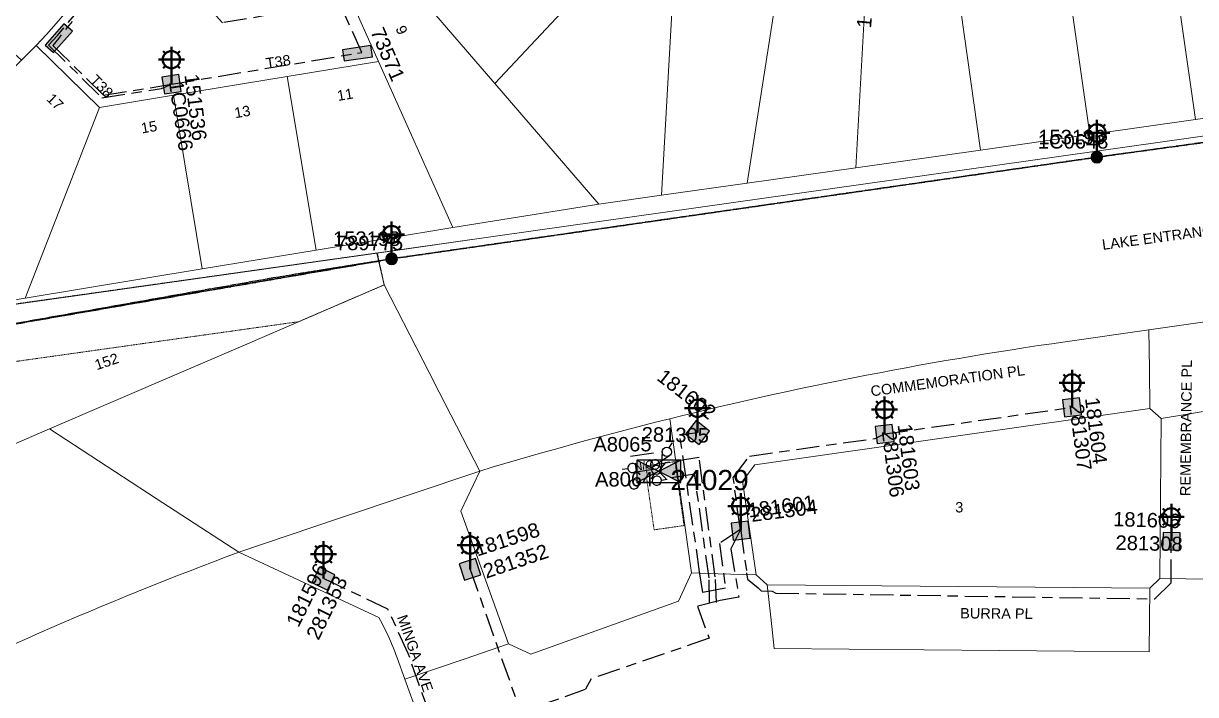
# Model space of a CAD drawing. Header units: metres. Extents: x 299834 to 302538, y 6172833 to 6174390.
# Drawn here: x 301198.4 to 301401.6, y 6173264.5 to 6173380.8 of the extents above; entities that cross this region are included whole.
import ezdxf
from ezdxf.enums import TextEntityAlignment as Align

# ---------------------------------------------------------------- set-up
doc = ezdxf.new("R2010")
doc.units = ezdxf.units.M
for name, pattern in [('Cable Exist OH', [1, 1, 0]), ('Cable Exist UG', [8.2, 4, -1.2, 1.8, -1.2]), ('HIDDEN', [0.375, 0.25, -0.125]), ('HIDDEN2', [0.1875, 0.125, -0.0625])]:
    doc.linetypes.add(name, pattern=pattern)
doc.layers.get('0').update_dxf_attribs({"color": 6})
for name, color, linetype, lineweight in [('Cadastre Buildings_SP_EXT', 9, 'Continuous', 5), ('Cadastre Land Parcels_SP_EXT', 9, 'Continuous', 5), ('Cadastre Other Property_SP_EXT', 9, 'HIDDEN', 5), ('Cadastre Roads_SP_EXT', 9, 'Continuous', 5)]:
    doc.layers.add(name, color=color, linetype=linetype, lineweight=lineweight)
for name, color, linetype in [('Equip_HV_EXT', 7, 'Continuous'), ('Equip_LV_EXT', 7, 'Continuous'), ('Equip_SP_SL_EXT', 7, 'Continuous'), ('Mains_HV_EXT', 7, 'Continuous'), ('Mains_LV_EXT', 7, 'Continuous'), ('Mains_SL_EXT', 7, 'Continuous'), ('Mains_TR_EXT', 7, 'Continuous'), ('Sub_SP_EXT', 7, 'Continuous'), ('SupportsOH_SP_TR_HV_LV_SL_EXT', 7, 'Continuous'), ('SupportsUG_SP_LV_EXT', 7, 'Continuous'), ('SupportsUG_SP_LV_SL_EXT', 7, 'Continuous')]:
    doc.layers.add(name, color=color, linetype=linetype)
doc.styles.add('COLUMN_LABEL', font='arial.ttf')
doc.styles.add('iecARIAL', font='arial.ttf', dxfattribs={"height": 2})
doc.styles.add('POLE_LABEL', font='arial.ttf')
doc.styles.get("Standard").update_dxf_attribs({"font": 'arial.ttf'})
doc.styles.add('SWITCH_LABEL', font='arial.ttf', dxfattribs={"height": 2.5})

# ---------------------------------------------------------------- blocks, each defined once
blk = doc.blocks.new('SUB_PADMOUNT_EXT')
for points in [[(0, 0), (-3.84, 1.92), (-3.84, -1.92)], [(0, 0), (3.84, 1.92), (3.84, -1.92)]]:
    blk.add_hatch(color=256).paths.add_polyline_path(points)
for p, q in [((3.84, 1.92), (-3.84, -1.92)), ((-3.84, 1.92), (3.84, -1.92))]:
    blk.add_line(p, q)
blk.add_lwpolyline([(-3.84, -1.92), (3.84, -1.92), (3.84, 1.92), (-3.84, 1.92)], close=True)
for tag, height, flags, p in [('ASSET_NUM', 3.5, 8, (2, 2)), ('STREET_CODE', 0.2, 9, (1.5, 0)), ('CONSTRUCTED_VOLTAGE', 0.2, 9, (1.5, -0.2)), ('OPERATING_VOLTAGE', 0.2, 9, (1.5, -0.6)), ('ORIENTATION', 0.2, 9, (1.5, -0.8)), ('OWNED_BY', 0.2, 9, (1.5, -1)), ('OPERATED_BY', 0.2, 9, (1.5, -1.2)), ('SECONDARY_VOLTAGE', 0.2, 9, (1.5, -1.6)), ('STATE', 0.2, 9, (1.5, -1.8)), ('NO_PHASES', 0.2, 9, (1.5, -0.4)), ('MAINTAINED_BY', 0.2, 9, (1.5, -1.4)), ('PARENT', 0.2, 9, (1.5, -2)), ('SUBSTATION_TYPE', 0.2, 9, (1.5, -2.2)), ('STREETNAME', 0.2, 9, (1.5, -3)), ('SUBURB', 0.2, 9, (1.5, -3.2)), ('Z', 0.2, 1, (1.5, -3.6)), ('USAGE', 0.2, 9, (1.5, -2.4)), ('LEGEND', 0.2, 9, (1.5, -2.6)), ('LOCATION', 0.2, 9, (1.5, -2.8)), ('NOTES', 0.2, 9, (1.5, -3.4))]:
    blk.add_attdef(tag, text='', height=height, dxfattribs=dict(flags=flags)).set_placement(p, align=Align.MIDDLE_LEFT)
blk = doc.blocks.new('COLUMN_EXT')
blk.add_hatch(color=256).paths.add_polyline_path([(-1.49, 1.48), (-1.49, -1.49), (1.48, -1.49), (1.48, 1.48)])
blk.add_lwpolyline([(-1.49, -1.49), (1.48, -1.49), (1.48, 1.48), (-1.49, 1.48)], close=True)
for tag, height, style, flags, p in [('ASSET_NUM', 2.5, 'COLUMN_LABEL', 8, (2, 2)), ('STRUCTURE_PLANT_NUMBER', 0.2, 'POLE_LABEL', 9, (1.81, 0.03)), ('STREET_CODE', 0.2, 'COLUMN_LABEL', 9, (1.81, -0.2))]:
    blk.add_attdef(tag, text='', height=height, dxfattribs=dict(style=style, flags=flags)).set_placement(p, align=Align.MIDDLE_LEFT)
at = {"flags": 9}
for tag, p in [('COLUMN_TYPE', (1.81, -0.4)), ('OWNED_BY', (1.81, -0.6)), ('STATE', (1.81, -0.8)), ('USAGE', (1.81, -1)), ('STREETNAME', (1.81, -1.6)), ('SUBURB', (1.81, -1.8)), ('LEGEND', (1.81, -1.2)), ('LOCATION', (1.81, -1.4)), ('NOTES', (1.81, -2))]:
    blk.add_attdef(tag, text='', height=0.2, dxfattribs=at).set_placement(p, align=Align.MIDDLE_LEFT)
at = {"flags": 1}
blk.add_attdef('Z', (1.81, -2.35), '', height=0.2, dxfattribs=at)
blk = doc.blocks.new('PILLAR_EXT')
blk.add_hatch(color=256).paths.add_polyline_path([(-2.475, 0.99), (-2.475, -0.99), (2.475, -0.99), (2.475, 0.99)])
blk.add_lwpolyline([(-2.475, -0.99), (2.475, -0.99), (2.475, 0.99), (-2.475, 0.99)], close=True)
at = {"style": 'iecARIAL', "flags": 8}
blk.add_attdef('ASSET_NUM', (1.5, 3.5), '', height=2.5, dxfattribs=at)
for tag, p, flags in [('OWNED_BY', (0, -0.2), 9), ('STATE', (0, -0.4), 9), ('SUPPORT_TYPE', (0, -0.6), 9), ('STREETNAME', (0, -1.8), 9), ('SUBURB', (0, -2), 1), ('USAGE', (0, -0.8), 9), ('LEGEND', (0, -1), 9), ('LOCATION', (0, -1.2), 9), ('NOTES', (0, -1.4), 9), ('PARENT', (0, -1.6), 9)]:
    blk.add_attdef(tag, p, '', height=0.2, dxfattribs=dict(flags=flags))
blk = doc.blocks.new('SL_LANTERN_EXT')
at = {"lineweight": 40}
for p, q in [((0, 1.97), (0, 6.47)), ((-2.25, 4.22), (2.25, 4.22)), ((-1.46, 5.68), (-1.06, 5.28)), ((1.46, 5.68), (1.06, 5.28)), ((-1.46, 2.76), (-1.06, 3.16)), ((0, 0), (0, 2.72)), ((1.46, 2.76), (1.06, 3.16))]:
    blk.add_line(p, q, dxfattribs=at)
blk.add_circle((0, 4.22), 1.5, dxfattribs=at)
at = {"style": 'iecARIAL', "flags": 8}
blk.add_attdef('ASSET_NUM', (1.5, 1.5), '', height=2.5, dxfattribs=at)
for tag, p, height, flags in [('OPERATING_VOLTAGE', (0.98, -1.65), 0.2, 9), ('ORIENTATION', (0.98, -1.85), 0.2, 9), ('OWNED_BY', (0.98, -2.05), 0.2, 9), ('CONSTRUCTED_VOLTAGE', (0.98, -0.65), 0.2, 9), ('CONTROL_TYPE', (0.98, -0.85), 0.2, 9), ('LANTERN_PURPOSE', (0.98, -1.05), 0.2, 9), ('LANTERN_TYPE', (0.98, -1.25), 0.2, 9), ('NO_PHASES', (0.98, -1.45), 0.2, 9), ('LNUMBER', (2.18, -3.25), 2.5, 8), ('STATE', (0.98, -2.25), 0.2, 9), ('USAGE', (0.98, -2.45), 0.2, 9), ('CEXIST', (0.98, -2.65), 0.2, 9), ('CNEW', (0.98, -2.85), 0.2, 9), ('CNUMBER', (0.98, -3.05), 0.2, 9), ('CREMOVE', (0.98, -3.25), 0.2, 9), ('CREPLACE', (0.98, -3.45), 0.2, 9), ('LKINGHEIGHT', (0.98, -3.65), 0.2, 9), ('LBRACKET', (0.98, -3.85), 0.2, 9), ('LBRACKETVOCAB', (0.98, -4.05), 0.2, 9), ('LCATEGORY', (0.98, -4.25), 0.2, 9), ('LCHARGE1', (0.98, -4.45), 0.2, 9), ('LCHARGE1PERCENT', (0.98, -4.65), 0.2, 9), ('LCHARGE2', (0.98, -4.85), 0.2, 9), ('LCHARGE2PERCENT', (0.98, -5.05), 0.2, 9), ('LCHARGE3', (0.98, -5.25), 0.2, 9), ('LCHARGE3PERCENT', (0.98, -5.45), 0.2, 9), ('LEXIST', (0.98, -5.65), 0.2, 9), ('LLAMP', (0.98, -5.85), 0.2, 9), ('LLAMPVOCAB', (0.98, -6.05), 0.2, 9), ('LMAST', (0.98, -6.25), 0.2, 9), ('LMASTVOCAB', (0.98, -6.45), 0.2, 9), ('LNEW', (0.98, -6.65), 0.2, 9), ('LANTNUMBER', (0.98, -6.85), 0.2, 9), ('LOUTREACH', (0.98, -7.25), 0.2, 9), ('LOUTREACHVOCAB', (0.98, -7.45), 0.2, 9), ('LRATECODE', (0.98, -7.65), 0.2, 9), ('LREMOVE', (0.98, -7.85), 0.2, 9), ('LREPLACE', (0.98, -8.05), 0.2, 9), ('LTYPE', (0.98, -8.25), 0.2, 9), ('STREETNAME', (0.98, -9.25), 0.2, 9), ('SUBURB', (0.98, -9.45), 0.2, 1), ('LTYPEVOCAB', (0.98, -8.45), 0.2, 9), ('LEGEND', (0.98, -8.65), 0.2, 9), ('LOCATION', (0.98, -8.85), 0.2, 9), ('NOTES', (0.98, -9.05), 0.2, 9)]:
    blk.add_attdef(tag, p, '', height=height, dxfattribs=dict(flags=flags))
blk = doc.blocks.new('POLE_EXT')
blk.add_hatch(color=256).paths.add_polyline_path([(-1, 0, 1), (1, 0, 1)])
blk.add_lwpolyline([(-1, 0, 1), (1, 0, 1)], format="xyb", close=True)
for tag, height, flags, p in [('pNumber', 2.5, 8, (-17.84, 2.07)), ('OWNED_BY', 0.2, 9, (1.35, -0.4)), ('SPECIAL_USE', 0.2, 9, (1.35, -0.8)), ('STATE', 0.2, 9, (1.35, -1)), ('cLV', 0.2, 9, (1.35, -1.4)), ('hDepth', 0.2, 9, (1.35, -1.6)), ('hDia', 0.2, 9, (1.35, -1.8)), ('cHV', 0.2, 9, (1.35, -2)), ('PARENT', 0.2, 9, (1.35, -0.6)), ('USAGE', 0.2, 9, (1.35, -1.2)), ('cLinedev', 0.2, 9, (1.35, -3.4)), ('pExisting', 0.2, 9, (1.35, -3.8)), ('LBRACKET', 0.2, 9, (1.35, -2.2)), ('LExisting', 0.2, 9, (1.35, -2.4)), ('LANTNUMBER', 0.2, 9, (1.35, -2.6)), ('LOther', 0.2, 9, (1.35, -2.8)), ('LRemove', 0.2, 9, (1.35, -3)), ('LEGEND', 0.2, 9, (1.35, -3.2)), ('LOCATION', 0.2, 9, (1.35, -3.6)), ('PFNUMBER', 0.2, 9, (1.35, -4)), ('pFooting', 0.2, 9, (1.35, -4.4)), ('pNew', 0.2, 9, (1.35, -4.6)), ('pRelocate', 0.2, 9, (1.35, -5)), ('pRemove', 0.2, 9, (1.35, -5.2)), ('pReplace', 0.2, 9, (1.35, -5.4)), ('pStay', 0.2, 9, (1.35, -5.6)), ('pType', 0.2, 9, (1.35, -5.8)), ('cspan', 0.2, 9, (1.35, -6)), ('NEWPFNUMBER', 0.2, 9, (1.35, -4.2)), ('STREETNAME', 0.2, 9, (1.35, -6.2)), ('SUBURB', 0.2, 9, (1.35, -6.4)), ('OPERATED_BY', 0.2, 9, (1.36, -7.01)), ('NOTES', 0.2, 9, (1.35, -6.6)), ('MAINTAINED_BY', 0.2, 9, (1.36, -6.81))]:
    blk.add_attdef(tag, text='', height=height, dxfattribs=dict(flags=flags)).set_placement(p, align=Align.MIDDLE_LEFT)
at = {"style": 'POLE_LABEL'}
for tag, height, flags, p in [('ASSET_NUM', 2.5, 8, (2, 2)), ('STRUCTURE_PLANT_NUMBER', 0.2, 9, (1.35, 0.03)), ('STREET_CODE', 0.2, 9, (1.35, -0.2))]:
    blk.add_attdef(tag, text='', height=height, dxfattribs=dict(at, flags=flags)).set_placement(p, align=Align.MIDDLE_LEFT)
at = {"flags": 1}
blk.add_attdef('Z', (1.35, -7.33), '', height=0.2, dxfattribs=at)
blk = doc.blocks.new('LV_UG_DFUSE_CLOSED_EXT')
for points in [[(1, 0), (0, 0)], [(5.04, 0.73), (2.16, -0.72)], [(5.05, -0.71), (2.16, 0.72)], [(6.2, 0.01), (7.2, 0.01)]]:
    blk.add_lwpolyline(points)
for centre in [(1.8, 0), (5.4, 0.01)]:
    blk.add_circle(centre, 0.8)
at = {"flags": 9}
for tag, p in [('ACTUAL_STATUS', (0, 0)), ('CONSTRUCTED_VOLTAGE', (0, -0.2)), ('OPERATING_VOLTAGE', (0, -0.6)), ('ORIENTATION', (0, -0.8)), ('STATE', (0, -1)), ('SWITCH_TYPE', (0, -1.2)), ('NO_PHASES', (0, -0.4)), ('USAGE', (0, -1.4)), ('NOTES', (0, -1.6))]:
    blk.add_attdef(tag, text='', height=0.2, dxfattribs=at).set_placement(p, align=Align.MIDDLE_LEFT)
at = {"flags": 1}
blk.add_attdef('Z', (0, 0), '', height=0.2, dxfattribs=at)
blk = doc.blocks.new('SWG_HOLEC_SU_NO_EXT')
blk.add_line((1.8, -2), (5.8, -2))
for points in [[(1, 0), (0, 0)], [(6.6, 0), (7.6, 0)]]:
    blk.add_lwpolyline(points)
for points in [[(1.8, -0.8, 1), (1.8, 0.8, 1)], [(5.8, -0.8, 1), (5.8, 0.8, 1)]]:
    blk.add_lwpolyline(points, format="xyb", close=True)
at = {"insert": (5.31, -3.64), "char_height": 1.4, "width": 3.8863, "attachment_point": 1, "rotation": 180}
blk.add_mtext('{\\fArial|b0|i0|c0|p34;N/O}', dxfattribs=at)
at = {"style": 'SWITCH_LABEL', "flags": 8}
blk.add_attdef('ASSET_NUM', text='', height=2.5, rotation=179.9544, dxfattribs=at).set_placement((-2.4, 0), align=Align.MIDDLE_LEFT)
at = {"flags": 1}
blk.add_attdef('Z', (0, 0), '', height=0.2, dxfattribs=at)
at = {"flags": 9}
for tag, p in [('ACTUAL_STATUS', (0, -0.4)), ('CONSTRUCTED_VOLTAGE', (0, -0.6)), ('OPERATING_VOLTAGE', (0, -1)), ('ORIENTATION', (0, -1.2)), ('OWNED_BY', (0, -1.4)), ('STATE', (0, -1.8)), ('SWITCH_TYPE', (0, -2)), ('NO_PHASES', (0, -0.8)), ('PARENT', (0, -1.6)), ('STREETNAME', (0, -2.6)), ('SUBURB', (0, -2.8)), ('USAGE', (0, -2.2)), ('LOCATION', (0, -2.4)), ('NOTES', (0, -3))]:
    blk.add_attdef(tag, text='', height=0.2, dxfattribs=at).set_placement(p, align=Align.MIDDLE_LEFT)
at = {"style": 'SWITCH_LABEL', "flags": 9}
blk.add_attdef('STREET_CODE', text='', height=0.2, dxfattribs=at).set_placement((0, -0.2), align=Align.MIDDLE_LEFT)
blk = doc.blocks.new('SWG_HOLEC_SU_EXT')
blk.add_line((1.8, -2), (5.8, -2))
for points in [[(1, 0), (0, 0)], [(6.6, 0), (7.6, 0)]]:
    blk.add_lwpolyline(points)
for points in [[(1.8, -0.8, 1), (1.8, 0.8, 1)], [(5.8, -0.8, 1), (5.8, 0.8, 1)]]:
    blk.add_lwpolyline(points, format="xyb", close=True)
at = {"style": 'SWITCH_LABEL', "flags": 8}
blk.add_attdef('ASSET_NUM', text='', height=2.5, rotation=179.9544, dxfattribs=at).set_placement((-2.4, 0), align=Align.MIDDLE_LEFT)
at = {"flags": 1}
blk.add_attdef('Z', (0, 0), '', height=0.2, dxfattribs=at)
at = {"flags": 9}
for tag, p in [('ACTUAL_STATUS', (0, -0.4)), ('CONSTRUCTED_VOLTAGE', (0, -0.6)), ('OPERATING_VOLTAGE', (0, -1)), ('ORIENTATION', (0, -1.2)), ('OWNED_BY', (0, -1.4)), ('STATE', (0, -1.8)), ('SWITCH_TYPE', (0, -2)), ('NO_PHASES', (0, -0.8)), ('PARENT', (0, -1.6)), ('STREETNAME', (0, -2.6)), ('SUBURB', (0, -2.8)), ('USAGE', (0, -2.2)), ('LOCATION', (0, -2.4)), ('NOTES', (0, -3))]:
    blk.add_attdef(tag, text='', height=0.2, dxfattribs=at).set_placement(p, align=Align.MIDDLE_LEFT)
at = {"style": 'SWITCH_LABEL', "flags": 9}
blk.add_attdef('STREET_CODE', text='', height=0.2, dxfattribs=at).set_placement((0, -0.2), align=Align.MIDDLE_LEFT)

msp = doc.modelspace()

# ---------------------------------------------------------------- linework, layer by layer
at = {"layer": 'Cadastre Buildings_SP_EXT', "linetype": 'Continuous'}
msp.add_lwpolyline([(301311.91, 6173280.68), (301314.2, 6173285.56), (301310.41, 6173312.29), (301308.2, 6173311.74), (301305.99, 6173311.18), (301303.79, 6173310.61), (301301.58, 6173310.04), (301299.38, 6173309.45), (301297.18, 6173308.87), (301294.98, 6173308.27), (301292.79, 6173307.66), (301290.59, 6173307.05), (301288.4, 6173306.43), (301286.21, 6173305.81), (301284.02, 6173305.18), (301281.84, 6173304.54), (301279.65, 6173303.89), (301277.47, 6173303.23), (301274.2, 6173296.28), (301282.47, 6173273.27), (301286.32, 6173271.46), (301311.91, 6173280.68)], close=True, dxfattribs=at)
at = {"layer": 'Cadastre Land Parcels_SP_EXT', "linetype": 'Continuous'}
for points in [[(301200.59, 6173377.03), (301202.36, 6173378.89), (301204.06, 6173380.82), (301205.69, 6173382.8), (301207.26, 6173384.84), (301208.75, 6173386.93), (301210.17, 6173389.07), (301211.54, 6173391.26), (301183.15, 6173408.22), (301174.06, 6173396.1), (301198.04, 6173374.47), (301200.59, 6173377.03)], [(301301.4, 6173393.2), (301300.81, 6173393.93), (301300.45, 6173394.44), (301299.96, 6173395.24), (301299.53, 6173396.07), (301299.05, 6173397.22), (301298.77, 6173398.12), (301298.5, 6173399.34), (301298.36, 6173400.58), (301298.33, 6173401.52), (301298.38, 6173402.45), (301298.49, 6173403.38), (301298.75, 6173404.6), (301299.02, 6173405.5), (301299.36, 6173406.37), (301299.77, 6173407.22), (301265.88, 6173394.65), (301264.78, 6173388.24), (301280.11, 6173370.42), (301301.4, 6173393.2)], [(301419.2, 6173366.65), (301414.18, 6173402.12), (301396.68, 6173398.52), (301401.55, 6173364.15), (301419.2, 6173366.65)], [(301401.55, 6173364.15), (301396.68, 6173398.52), (301378.53, 6173394.79), (301383.23, 6173361.56), (301401.55, 6173364.15)], [(301383.23, 6173361.56), (301378.53, 6173394.79), (301359.76, 6173390.92), (301364.29, 6173358.87), (301383.23, 6173361.56)], [(301308.99, 6173351.04), (301311.15, 6173388.91), (301310.05, 6173388.93), (301308.95, 6173389.04), (301308.1, 6173389.19), (301307.26, 6173389.41), (301306.44, 6173389.68), (301305.65, 6173390.03), (301304.72, 6173390.51), (301303.83, 6173391.06), (301302.98, 6173391.67), (301302.16, 6173392.4), (301301.4, 6173393.2), (301280.11, 6173370.42), (301298.1, 6173349.5), (301308.99, 6173351.04)], [(301323.85, 6173353.15), (301329.96, 6173392.43), (301329.08, 6173392.76), (301328.17, 6173393.02), (301327.15, 6173393.23), (301326.11, 6173393.36), (301325.06, 6173393.4), (301324.12, 6173393.36), (301323.19, 6173393.25), (301322.26, 6173393.06), (301321.21, 6173392.76), (301320.18, 6173392.37), (301319.19, 6173391.89), (301318.25, 6173391.33), (301317.4, 6173390.76), (301316.51, 6173390.27), (301315.59, 6173389.84), (301314.59, 6173389.48), (301313.56, 6173389.2), (301312.36, 6173389.01), (301311.15, 6173388.91), (301308.99, 6173351.04), (301323.85, 6173353.15)], [(301342.66, 6173355.81), (301344.52, 6173389.15), (301342.79, 6173389.27), (301341.07, 6173389.45), (301339.36, 6173389.71), (301337.38, 6173390.1), (301335.42, 6173390.57), (301333.48, 6173391.14), (301331.57, 6173391.8), (301329.96, 6173392.43), (301323.85, 6173353.15), (301342.66, 6173355.81)], [(301359.76, 6173390.92), (301355.73, 6173390.12), (301353.89, 6173389.77), (301352.03, 6173389.49), (301350.16, 6173389.29), (301348.28, 6173389.17), (301346.4, 6173389.13), (301344.52, 6173389.15), (301342.66, 6173355.81), (301364.29, 6173358.87), (301359.76, 6173390.92)], [(301298.1, 6173349.5), (301280.11, 6173370.42), (301264.78, 6173388.24), (301254.41, 6173386.52), (301259.89, 6173374.25), (301272.78, 6173345.48), (301298.1, 6173349.5)], [(301198.67, 6173333.2), (301211.55, 6173366.24), (301200.59, 6173377.03), (301198.04, 6173374.47), (301186.41, 6173362.63), (301190.78, 6173331.9), (301198.67, 6173333.2)], [(301272.78, 6173345.48), (301259.89, 6173374.25), (301244.11, 6173371.63), (301249.11, 6173341.55), (301272.78, 6173345.48)], [(301249.11, 6173341.55), (301244.11, 6173371.63), (301224.38, 6173368.37), (301229.37, 6173338.29), (301249.11, 6173341.55)], [(301229.37, 6173338.29), (301224.38, 6173368.37), (301211.55, 6173366.24), (301198.67, 6173333.2), (301229.37, 6173338.29)], [(301176.87, 6173299.3), (301202.89, 6173310.52), (301237.23, 6173325.31), (301260.91, 6173335.51), (301259.63, 6173341.02), (301164.85, 6173327.6), (301159.82, 6173326.89), (301160.81, 6173319.91), (301141.57, 6173317.19), (301148.66, 6173286.38), (301176.87, 6173299.3)], [(301395.39, 6173284.6), (301395.63, 6173312.32), (301393.64, 6173314.06), (301325.17, 6173304.33), (301323.05, 6173301.5), (301325.37, 6173285.21), (301327.32, 6173283.49), (301393.67, 6173282.91), (301395.39, 6173284.6)]]:
    msp.add_lwpolyline(points, close=True, dxfattribs=at)
for points in [[(301164.85, 6173327.6), (301280.59, 6173343.99), (301280.59, 6173343.99), (301384.43, 6173358.7), (301438.78, 6173366.39), (301509.46, 6173376.4), (301509.04, 6173379.37), (301489.24, 6173376.57), (301471.74, 6173374.09), (301454.24, 6173371.61), (301436.71, 6173369.13), (301419.2, 6173366.65), (301401.55, 6173364.15), (301383.23, 6173361.56), (301364.29, 6173358.87), (301342.66, 6173355.81), (301323.85, 6173353.15), (301308.99, 6173351.04), (301298.1, 6173349.5), (301272.78, 6173345.48), (301249.11, 6173341.55), (301229.37, 6173338.29), (301198.67, 6173333.2), (301190.78, 6173331.9)], [(301270.35, 6173250.87), (301264.5, 6173267.12), (301263.14, 6173270.85), (301262.93, 6173271.41), (301262.73, 6173271.96), (301262.51, 6173272.51), (301262.29, 6173273.06), (301262.06, 6173273.6), (301261.82, 6173274.15), (301261.58, 6173274.69), (301261.33, 6173275.22), (301261.08, 6173275.76), (301260.81, 6173276.29), (301260.55, 6173276.81), (301260.27, 6173277.34), (301259.99, 6173277.86), (301235.68, 6173289.16), (301233.5, 6173288.34), (301231.32, 6173287.51), (301229.15, 6173286.68), (301226.97, 6173285.83), (301224.8, 6173284.98), (301222.64, 6173284.13), (301220.47, 6173283.26), (301218.31, 6173282.39), (301216.16, 6173281.51), (301214, 6173280.63), (301211.85, 6173279.73), (301209.7, 6173278.83), (301207.56, 6173277.93), (301205.41, 6173277.01), (301203.27, 6173276.09), (301201.14, 6173275.16), (301199.01, 6173274.22), (301196.88, 6173273.28)]]:
    msp.add_lwpolyline(points, dxfattribs=at)
at = {"layer": 'Cadastre Other Property_SP_EXT', "linetype": 'HIDDEN2'}
for points in [[(301079.65, 6173316.16), (301080.16, 6173306.3), (301118.89, 6173311.17), (301168.22, 6173318.18), (301246.06, 6173329.12), (301260.91, 6173335.51), (301259.71, 6173341.03), (301167.94, 6173328.11), (301117.6, 6173320.88), (301079.65, 6173316.16)], [(301312.89, 6173293.78), (301311.32, 6173304.85), (301306.27, 6173304.13), (301306.56, 6173302.15), (301306.39, 6173302.12), (301307.7, 6173293.04), (301312.89, 6173293.78)]]:
    msp.add_lwpolyline(points, close=True, dxfattribs=at)
at = {"layer": 'Cadastre Roads_SP_EXT', "linetype": 'Continuous'}
for points in [[(301205.69, 6173382.8), (301204.06, 6173380.82), (301202.36, 6173378.89), (301200.59, 6173377.03), (301211.55, 6173366.24), (301224.38, 6173368.37), (301244.11, 6173371.63), (301259.89, 6173374.25), (301254.41, 6173386.52)], [(301438.78, 6173366.39), (301384.43, 6173358.7), (301280.59, 6173343.99), (301259.63, 6173341.02), (301260.91, 6173335.51), (301268.71, 6173320.31), (301270.45, 6173316.91), (301277.47, 6173303.23), (301279.65, 6173303.89), (301279.65, 6173303.89), (301281.84, 6173304.54), (301284.02, 6173305.18), (301286.21, 6173305.81), (301288.4, 6173306.43), (301290.59, 6173307.05), (301292.79, 6173307.66), (301294.98, 6173308.27), (301297.18, 6173308.87), (301299.38, 6173309.45), (301301.58, 6173310.04), (301303.79, 6173310.61), (301305.99, 6173311.18), (301308.2, 6173311.74), (301310.41, 6173312.29), (301312.67, 6173312.85), (301314.94, 6173313.4), (301317.2, 6173313.94), (301319.47, 6173314.48), (301321.74, 6173315), (301324.01, 6173315.52), (301326.28, 6173316.03), (301328.56, 6173316.54), (301330.83, 6173317.03), (301333.11, 6173317.52), (301335.39, 6173318), (301337.67, 6173318.47), (301339.96, 6173318.94), (301342.24, 6173319.39), (301344.53, 6173319.84), (301346.81, 6173320.28), (301349.1, 6173320.72), (301351.39, 6173321.14), (301353.68, 6173321.56), (301355.98, 6173321.97), (301358.27, 6173322.37), (301360.57, 6173322.77), (301362.86, 6173323.15), (301365.16, 6173323.53), (301367.46, 6173323.9), (301369.76, 6173324.27), (301372.07, 6173324.62), (301374.37, 6173324.97), (301376.67, 6173325.31), (301378.98, 6173325.64), (301393.5, 6173327.74), (301404.41, 6173329.3)], [(301196.88, 6173273.28), (301199.01, 6173274.22), (301201.14, 6173275.16), (301203.27, 6173276.09), (301205.41, 6173277.01), (301207.56, 6173277.93), (301209.7, 6173278.83), (301211.85, 6173279.73), (301214, 6173280.63), (301216.16, 6173281.51), (301218.31, 6173282.39), (301220.47, 6173283.26), (301222.64, 6173284.13), (301224.8, 6173284.98), (301226.97, 6173285.83), (301229.15, 6173286.68), (301231.32, 6173287.51), (301233.5, 6173288.34), (301235.68, 6173289.16), (301221.38, 6173298.47), (301219.85, 6173299.47), (301202.89, 6173310.52), (301176.87, 6173299.3)]]:
    msp.add_lwpolyline(points, dxfattribs=at)
for points in [[(301323.05, 6173301.5), (301325.17, 6173304.33), (301393.64, 6173314.06), (301393.57, 6173320.9), (301393.5, 6173327.74), (301378.98, 6173325.64), (301376.67, 6173325.31), (301374.37, 6173324.97), (301372.07, 6173324.62), (301369.76, 6173324.27), (301367.46, 6173323.9), (301365.16, 6173323.53), (301362.86, 6173323.15), (301360.57, 6173322.77), (301358.27, 6173322.37), (301355.98, 6173321.97), (301353.68, 6173321.56), (301351.39, 6173321.14), (301349.1, 6173320.72), (301346.81, 6173320.28), (301344.53, 6173319.84), (301342.24, 6173319.39), (301339.96, 6173318.94), (301337.67, 6173318.47), (301335.39, 6173318), (301333.11, 6173317.52), (301330.83, 6173317.03), (301328.56, 6173316.54), (301326.28, 6173316.03), (301324.01, 6173315.52), (301321.74, 6173315), (301319.47, 6173314.48), (301317.2, 6173313.94), (301314.94, 6173313.4), (301312.67, 6173312.85), (301310.41, 6173312.29), (301314.2, 6173285.56), (301318.8, 6173285.41), (301325.37, 6173285.21), (301323.05, 6173301.5)], [(301406.64, 6173314.2), (301400.18, 6173313.1), (301395.63, 6173312.32), (301395.39, 6173284.6), (301399.91, 6173284.56), (301406.39, 6173284.51), (301406.64, 6173314.2)], [(301274.96, 6173270.7), (301282.47, 6173273.27), (301274.2, 6173296.28), (301277.47, 6173303.23), (301253.14, 6173295.05), (301235.68, 6173289.16), (301259.99, 6173277.86), (301260.27, 6173277.34), (301260.55, 6173276.81), (301260.81, 6173276.29), (301261.08, 6173275.76), (301261.33, 6173275.22), (301261.58, 6173274.69), (301261.82, 6173274.15), (301262.06, 6173273.6), (301262.29, 6173273.06), (301262.51, 6173272.51), (301262.73, 6173271.96), (301262.93, 6173271.41), (301263.14, 6173270.85), (301264.5, 6173267.12), (301274.96, 6173270.7)], [(301393.59, 6173277.4), (301393.67, 6173282.91), (301327.32, 6173283.49), (301327.94, 6173277.92), (301328.54, 6173272.48), (301393.51, 6173271.9), (301393.59, 6173277.4)]]:
    msp.add_lwpolyline(points, close=True, dxfattribs=at)
at = {"layer": 'Mains_HV_EXT', "linetype": 'Cable Exist OH'}
msp.add_lwpolyline([(301489.64, 6173372.16), (301459.07, 6173367.85), (301402.29, 6173360.04), (301384.47, 6173357.64), (301262.19, 6173340.02), (301241.68, 6173336.71), (301183.45, 6173326.4), (301160.02, 6173322.85), (301113.68, 6173316.36), (301062.5, 6173309.86)], dxfattribs=at)
at = {"layer": 'Mains_HV_EXT', "linetype": 'Cable Exist UG'}
for points in [[(301318.54, 6173280.42), (301318.31, 6173284.88), (301315.49, 6173305.6), (301309.64, 6173304.66), (301308.41, 6173303.09)], [(301317.33, 6173280.38), (301317.25, 6173284.69), (301314.72, 6173302.68), (301309.77, 6173301.88), (301308.54, 6173303.16)]]:
    msp.add_lwpolyline(points, dxfattribs=at)
at = {"layer": 'Mains_LV_EXT', "linetype": 'Cable Exist UG'}
for points in [[(301221.58, 6173410.21), (301218.96, 6173401.82), (301215.07, 6173393.43), (301210.02, 6173385.27), (301204.48, 6173378.28)], [(301256.27, 6173375.66), (301257.02, 6173375.79), (301253.22, 6173384.29), (301232.85, 6173380.95), (301227.01, 6173387.41), (301231.11, 6173403.34)], [(301204.48, 6173378.28), (301203.47, 6173377.03), (301212.25, 6173368.37), (301224.04, 6173370.3)], [(301224.04, 6173370.3), (301256.27, 6173375.66)]]:
    msp.add_lwpolyline(points, dxfattribs=at)
at = {"layer": 'Mains_SL_EXT', "linetype": 'Cable Exist UG'}
msp.add_lwpolyline([(301221.58, 6173410.21), (301220.68, 6173408.68), (301220.68, 6173408.68, -0.117993), (301202.72, 6173377.05), (301202.72, 6173377.05), (301211.97, 6173367.92), (301222.31, 6173369.55), (301224.02, 6173370.33)], format="xyb", dxfattribs=at)
at = {"layer": 'Mains_SL_EXT', "linetype": 'Cable Exist OH'}
for points in [[(301384.47, 6173357.64), (301489.64, 6173372.16)], [(301262.19, 6173340.02), (301384.47, 6173357.64)], [(301183.45, 6173326.4), (301262.19, 6173340.02)]]:
    msp.add_lwpolyline(points, dxfattribs=at)
at = {"layer": 'Mains_SL_EXT', "linetype": 'Cable Exist UG'}
for points in [[(301347.66, 6173309.66), (301380.16, 6173314.28)], [(301322.58, 6173293.05), (301319.02, 6173290.69), (301320.06, 6173282.93), (301316.17, 6173282.18), (301315.6, 6173285.74), (301312.14, 6173309.5), (301315.23, 6173309.9)], [(301322.67, 6173292.96), (301321.42, 6173302.12), (301324.25, 6173305.81), (301346.01, 6173308.89), (301347.66, 6173309.66)], [(301322.64, 6173292.98), (301321.01, 6173289.75), (301322.41, 6173281.37), (301319.15, 6173280.79), (301315.22, 6173279.78), (301317.23, 6173274.23), (301296.78, 6173267.21), (301295.8, 6173265.4)], [(301322.71, 6173292.9), (301323.75, 6173285.57), (301323.89, 6173284.51), (301325.74, 6173282.98), (301326.25, 6173282.46), (301328.15, 6173282.41), (301328.79, 6173282.06), (301394.54, 6173281.06), (301397.33, 6173283.87), (301397.38, 6173291.06)], [(301275.79, 6173286.18), (301284.56, 6173261.43), (301295.8, 6173265.4)], [(301269.76, 6173258.25), (301265.07, 6173271.62), (301261.54, 6173279.31), (301250.38, 6173284.58)]]:
    msp.add_lwpolyline(points, dxfattribs=at)
at = {"layer": 'Mains_TR_EXT', "linetype": 'Cable Exist OH'}
msp.add_lwpolyline([(301629.74, 6173393.69), (301593.39, 6173388.04), (301489.64, 6173372.16), (301384.47, 6173357.64), (301262.19, 6173340.02), (301183.45, 6173326.44), (301113.68, 6173316.36), (301062.5, 6173309.86), (301010.14, 6173303.47), (300958.62, 6173297.12), (300907.32, 6173290.67), (300876.42, 6173261.87), (300824.69, 6173240.19), (300769.94, 6173216.6), (300716.03, 6173192.8), (300646.2, 6173148.05), (300608.39, 6173122.99), (300572.55, 6173086.91)], dxfattribs=at)

# ---------------------------------------------------------------- block references
at = {"layer": 'Equip_HV_EXT'}
ref = msp.add_blockref('SWG_HOLEC_SU_EXT', (301309.67, 6173304.65), dxfattribs=dict(at, rotation=188.8806589929747))
ref.add_attrib('ASSET_NUM', 'A8065', dxfattribs={"layer": '0', "height": 2.5, "rotation": 0.1872, "style": 'SWITCH_LABEL'}).set_placement((301307.27, 6173305.9), align=Align.BOTTOM_RIGHT)
ref = msp.add_blockref('SWG_HOLEC_SU_NO_EXT', (301309.95, 6173301.83), dxfattribs=dict(at, rotation=188.914926703903))
ref.add_attrib('ASSET_NUM', 'A8064', dxfattribs={"layer": '0', "height": 2.5, "rotation": 0.2274, "style": 'SWITCH_LABEL'}).set_placement((301307.55, 6173303.08), align=Align.TOP_RIGHT)
at = {"layer": 'Equip_LV_EXT', "rotation": 60.00000000000014}
msp.add_blockref('LV_UG_DFUSE_CLOSED_EXT', (301307.22, 6173301.87), dxfattribs=at)
at = {"layer": 'Equip_SP_SL_EXT'}
ref = msp.add_blockref('SL_LANTERN_EXT', (301224.02, 6173370.33), dxfattribs=at)
ref.add_attrib('ASSET_NUM', '151536', dxfattribs={"layer": '0', "height": 2.5, "rotation": 277.0559, "style": 'iecARIAL'}).set_placement((301225.52, 6173371.83), align=Align.BOTTOM_LEFT)
ref = msp.add_blockref('SL_LANTERN_EXT', (301384.47, 6173357.64), dxfattribs=at)
ref.add_attrib('ASSET_NUM', '153196', dxfattribs={"layer": '0', "height": 2.5, "style": 'iecARIAL'}).set_placement((301385.97, 6173359.14), align=Align.BOTTOM_RIGHT)
ref = msp.add_blockref('SL_LANTERN_EXT', (301262.19, 6173340.02), dxfattribs=at)
ref.add_attrib('ASSET_NUM', '153198', dxfattribs={"layer": '0', "height": 2.5, "style": 'iecARIAL'}).set_placement((301263.69, 6173341.52), align=Align.BOTTOM_RIGHT)
ref = msp.add_blockref('SL_LANTERN_EXT', (301315.23, 6173309.9), dxfattribs=at)
ref.add_attrib('ASSET_NUM', '181602', dxfattribs={"layer": '0', "height": 2.5, "rotation": 322.0807, "style": 'iecARIAL'}).set_placement((301316.73, 6173311.4), align=Align.BOTTOM_RIGHT)
ref = msp.add_blockref('SL_LANTERN_EXT', (301380.16, 6173314.28), dxfattribs=at)
ref.add_attrib('ASSET_NUM', '181604', dxfattribs={"layer": '0', "height": 2.5, "rotation": 276.9479, "style": 'iecARIAL'}).set_placement((301381.66, 6173315.78), align=Align.BOTTOM_LEFT)
ref = msp.add_blockref('SL_LANTERN_EXT', (301347.66, 6173309.66), dxfattribs=at)
ref.add_attrib('ASSET_NUM', '181603', dxfattribs={"layer": '0', "height": 2.5, "rotation": 276.9479, "style": 'iecARIAL'}).set_placement((301349.16, 6173311.16), align=Align.BOTTOM_LEFT)
ref = msp.add_blockref('SL_LANTERN_EXT', (301322.71, 6173292.91), dxfattribs=at)
ref.add_attrib('ASSET_NUM', '181601', dxfattribs={"layer": '0', "height": 2.5, "rotation": 7.1855, "style": 'iecARIAL'}).set_placement((301324.21, 6173294.41), align=Align.BOTTOM_LEFT)
ref = msp.add_blockref('SL_LANTERN_EXT', (301397.38, 6173291.06), dxfattribs=at)
ref.add_attrib('ASSET_NUM', '181606', dxfattribs={"layer": '0', "height": 2.5, "rotation": 358.1547, "style": 'iecARIAL'}).set_placement((301398.88, 6173292.56), align=Align.BOTTOM_RIGHT)
ref = msp.add_blockref('SL_LANTERN_EXT', (301275.79, 6173286.18), dxfattribs=at)
ref.add_attrib('ASSET_NUM', '181598', dxfattribs={"layer": '0', "height": 2.5, "rotation": 18.1783, "style": 'iecARIAL'}).set_placement((301277.29, 6173287.68), align=Align.BOTTOM_LEFT)
ref = msp.add_blockref('SL_LANTERN_EXT', (301250.38, 6173284.58), dxfattribs=at)
ref.add_attrib('ASSET_NUM', '181596', dxfattribs={"layer": '0', "height": 2.5, "rotation": 63.6046, "style": 'iecARIAL'}).set_placement((301251.88, 6173286.08), align=Align.BOTTOM_RIGHT)
at = {"layer": 'Sub_SP_EXT'}
ref = msp.add_blockref('SUB_PADMOUNT_EXT', (301308.52, 6173303.17), dxfattribs=at)
ref.add_attrib('ASSET_NUM', '24029', dxfattribs={"layer": '0', "height": 3.5}).set_placement((301310.52, 6173303.42), align=Align.TOP_LEFT)
at = {"layer": 'SupportsOH_SP_TR_HV_LV_SL_EXT'}
ref = msp.add_blockref('POLE_EXT', (301384.47, 6173357.64), dxfattribs=at)
ref.add_attrib('ASSET_NUM', '1C0648', dxfattribs={"layer": '0', "height": 2.5, "style": 'POLE_LABEL'}).set_placement((301386.47, 6173358.39), align=Align.BOTTOM_RIGHT)
ref = msp.add_blockref('POLE_EXT', (301262.19, 6173340.02), dxfattribs=at)
ref.add_attrib('ASSET_NUM', '789775', dxfattribs={"layer": '0', "height": 2.5, "style": 'POLE_LABEL'}).set_placement((301264.19, 6173340.77), align=Align.BOTTOM_RIGHT)
at = {"layer": 'SupportsUG_SP_LV_EXT'}
ref = msp.add_blockref('PILLAR_EXT', (301204.48, 6173378.28), dxfattribs=dict(at, rotation=228.4009527558475))
ref.add_attrib('ASSET_NUM', '73570', dxfattribs={"layer": '0', "height": 2.5, "rotation": 316.616, "style": 'iecARIAL'}).set_placement((301205.98, 6173381.78), align=Align.BOTTOM_RIGHT)
ref = msp.add_blockref('PILLAR_EXT', (301256.27, 6173375.66), dxfattribs=dict(at, rotation=8.365866019974344))
ref.add_attrib('ASSET_NUM', '73571', dxfattribs={"layer": '0', "height": 2.5, "rotation": 293.2216, "style": 'iecARIAL'}).set_placement((301257.77, 6173379.16), align=Align.BOTTOM_LEFT)
at = {"layer": 'SupportsUG_SP_LV_SL_EXT'}
ref = msp.add_blockref('COLUMN_EXT', (301345.14, 6173391.28), dxfattribs=dict(at, rotation=358.4509767698752))
ref.add_attrib('ASSET_NUM', '1C0660', dxfattribs={"layer": '0', "height": 2.5, "rotation": 84.8733, "style": 'COLUMN_LABEL'}).set_placement((301347.14, 6173392.03), align=Align.BOTTOM_RIGHT)
ref = msp.add_blockref('COLUMN_EXT', (301224.04, 6173370.3), dxfattribs=dict(at, rotation=8.833354002955192))
ref.add_attrib('ASSET_NUM', '1C0666', dxfattribs={"layer": '0', "height": 2.5, "rotation": 278.3417, "style": 'COLUMN_LABEL'}).set_placement((301226.04, 6173371.05), align=Align.TOP_LEFT)
ref = msp.add_blockref('COLUMN_EXT', (301380.16, 6173314.28), dxfattribs=dict(at, rotation=6.959500067817899))
ref.add_attrib('ASSET_NUM', '281307', dxfattribs={"layer": '0', "height": 2.5, "rotation": 277.1493, "style": 'COLUMN_LABEL'}).set_placement((301382.16, 6173315.03), align=Align.TOP_LEFT)
ref = msp.add_blockref('COLUMN_EXT', (301315.23, 6173309.9), dxfattribs=dict(at, rotation=232.0445187122954))
ref.add_attrib('ASSET_NUM', '281305', dxfattribs={"layer": '0', "height": 2.5, "rotation": 358.8982, "style": 'COLUMN_LABEL'}).set_placement((301317.23, 6173310.65), align=Align.TOP_RIGHT)
ref = msp.add_blockref('COLUMN_EXT', (301347.66, 6173309.66), dxfattribs=dict(at, rotation=6.959500067817899))
ref.add_attrib('ASSET_NUM', '281306', dxfattribs={"layer": '0', "height": 2.5, "rotation": 277.1493, "style": 'COLUMN_LABEL'}).set_placement((301349.66, 6173310.41), align=Align.TOP_LEFT)
ref = msp.add_blockref('COLUMN_EXT', (301322.71, 6173292.91), dxfattribs=dict(at, rotation=97.07721629046647))
ref.add_attrib('ASSET_NUM', '281304', dxfattribs={"layer": '0', "height": 2.5, "rotation": 7.1855, "style": 'COLUMN_LABEL'}).set_placement((301324.71, 6173293.66), align=Align.BOTTOM_LEFT)
ref = msp.add_blockref('COLUMN_EXT', (301397.38, 6173291.06), dxfattribs=dict(at, rotation=268.3295275318191))
ref.add_attrib('ASSET_NUM', '281308', dxfattribs={"layer": '0', "height": 2.5, "rotation": 358.6525, "style": 'COLUMN_LABEL'}).set_placement((301399.38, 6173291.81), align=Align.TOP_RIGHT)
ref = msp.add_blockref('COLUMN_EXT', (301275.79, 6173286.18), dxfattribs=dict(at, rotation=108.0696389698409))
ref.add_attrib('ASSET_NUM', '281352', dxfattribs={"layer": '0', "height": 2.5, "rotation": 18.6795, "style": 'COLUMN_LABEL'}).set_placement((301277.79, 6173286.93), align=Align.TOP_LEFT)
ref = msp.add_blockref('COLUMN_EXT', (301250.38, 6173284.58), dxfattribs=dict(at, rotation=333.9337125552275))
ref.add_attrib('ASSET_NUM', '281353', dxfattribs={"layer": '0', "height": 2.5, "rotation": 63.9699, "style": 'COLUMN_LABEL'}).set_placement((301252.38, 6173285.33), align=Align.TOP_RIGHT)

# ---------------------------------------------------------------- texts
at = {"layer": 'Cadastre Land Parcels_SP_EXT'}
for s, rotation, p in [('9', 294.1, (301262.83, 6173379.96)), ('11', 9.409, (301252.89, 6173367.38)), ('17', 315.7, (301202.22, 6173367.6)), ('13', 9.463, (301235.08, 6173364.4)), ('15', 9.66, (301218.9, 6173361.75)), ('152', 18.5977, (301211.07, 6173320.7))]:
    msp.add_text(s, height=1.8, rotation=rotation, dxfattribs=at).set_placement(p)
msp.add_text('3', height=1.8, dxfattribs=at).set_placement((301359.91, 6173296.05))
at = {"layer": 'Cadastre Roads_SP_EXT'}
for s, rotation, p in [('LAKE ENTRANCE RD', 7.6289, (301385.5, 6173341.56)), ('REMEMBRANCE PL', 89.3401, (301400.69, 6173298.88)), ('COMMEMORATION PL', 7.9109, (301345.37, 6173316.16)), ('MINGA AVE', 289.3071, (301263.12, 6173277.92)), ('BURRA PL', 359.611, (301360.76, 6173277.68))]:
    msp.add_text(s, height=1.8, rotation=rotation, dxfattribs=at).set_placement(p)
at = {"layer": 'Mains_LV_EXT'}
for rotation, p in [(8.3658, (301240.52, 6173373.02)), (314.4626, (301209.77, 6173370.84))]:
    msp.add_text('T38', height=1.8, rotation=rotation, dxfattribs=at).set_placement(p)

doc.saveas('drawing.dxf')
